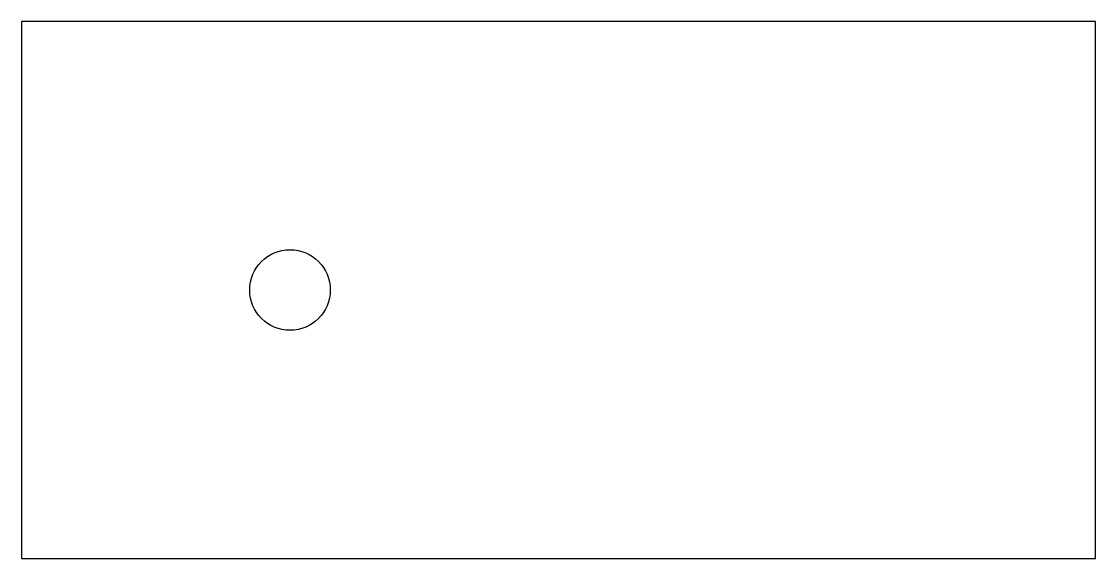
# Model space of a CAD drawing. Header units: metres. Extents: x 0 to 40, y 0 to 20.
import ezdxf

# ---------------------------------------------------------------- set-up
doc = ezdxf.new("R2010")
doc.units = ezdxf.units.M

msp = doc.modelspace()

# ---------------------------------------------------------------- linework, layer by layer
at = {"layer": 'ROOF'}
msp.add_lwpolyline([(0, 0), (40, 0), (40, 20), (0, 20)], close=True, dxfattribs=at)
at = {"layer": 'TANK'}
msp.add_circle((10, 10), 1.5, dxfattribs=at)

doc.saveas('drawing.dxf')
